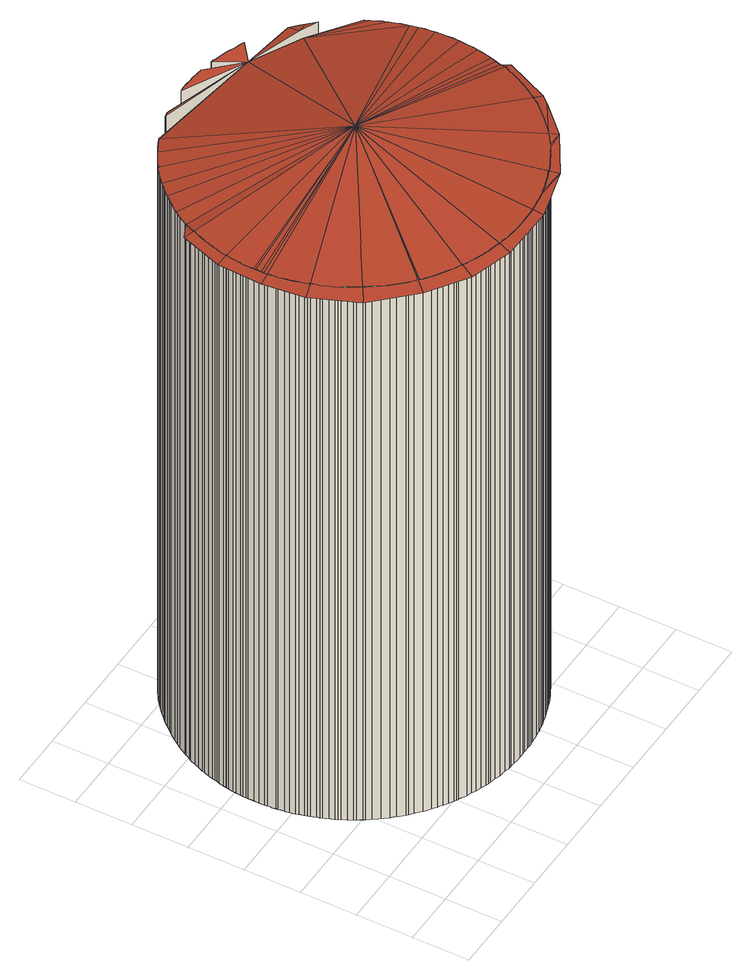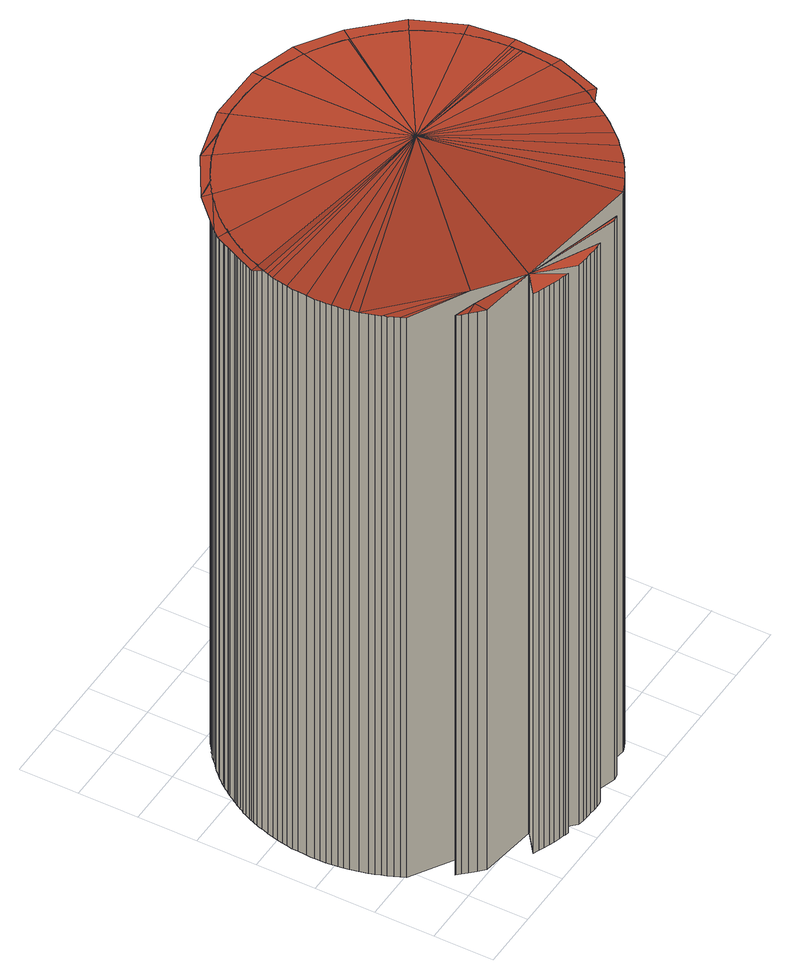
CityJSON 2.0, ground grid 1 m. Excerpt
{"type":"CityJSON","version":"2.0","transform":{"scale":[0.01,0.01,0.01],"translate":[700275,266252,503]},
"CityObjects":{
"building1":{"type":"Building","geometry":[{"type":"MultiSurface","lod":"3","boundaries":[[[0,1,2,3,4,5,6,7,8,9,10,11,12,13,14,15,16,17,18,19,20,21]],[[0,22,23,24,25,26,27,28,29,30,31,32,33,34,35,36,37,38,1]],[[0,21,39,40,41,42,43,44,45,46,47,48,49,50,51,52,53,54,55,56,57,58,59]],[[0,59,60,61,62,63,64,65,66,67,68,69,70,71,72,73,74,75,76,77,78,79]],[[0,79,80,81,82,83,84,85,86,87,88,89,90,91,92,93,94,95,96,97,98,99]],[[0,99,100,101,102,103,104,105,106,107,108,109,110,111,112,113,114,115,116,117,118]],[[119,120,0,118,121]],[[0,120,122]],[[123,124,0,125,126]],[[127,128,0,124,129]],[[130,131,0,128,132,133,134]],[[135,136,0,131,137]],[[0,136,138]],[[139,140,141,138,142]],[[141,0,138]],[[143,141,140,144,145,146]],[[141,143,147]],[[148,149,150]],[[151,150,152]],[[0,150,153]],[[141,150,0]],[[154,148,155,156]],[[149,148,154,157]],[[158,159,160,161,162,163,164,150,165,166]],[[167,168,169,170,171,172,173,174,150,175,176]],[[177,178,0,153,179]],[[180,0,178,181,182,183,184]],[[185,186,0,180,187,188]],[[189,190,0,186,191]],[[192,193,0,190,194,195,196]],[[197,198,0,193,199,200]],[[0,198,201,202,203,204,205]],[[0,205,206,207,208,209,210,211,212,213,214,215,216,217,218,219,220,221,222]],[[0,223,224]],[[0,224,225,226,227,228,229,230,231,232,233,234,235,236,237,238,239]],[[0,239,240,241,242,243,244,245,246,247,248,249,250,251,252,253,254,255,256,257]],[[0,257,258,259,260,261,262,263,264,265,266,267,268,269,270,271,272,273,274,275,276]],[[0,277,278,279,280,281,282,283,284,285,286,287,288,289,290,291,292,22]],[[293,79,72]],[[294,295,296,297,298,299,300,301,302,303,0,222,304]],[[0,305,306,307]],[[202,201,198,308,309,310]],[[203,202,310,311]],[[312,313,206,205,204,203,311,314]],[[315,208,207,206,313,316]],[[317,210,209,208,315,318]],[[211,210,317,319]],[[320,213,212,211,319,321]],[[322,215,214,213,320,323]],[[216,215,322,324]],[[217,216,324,325]],[[218,217,325,326]],[[327,220,219,218,326,328]],[[221,220,327,329]],[[222,221,329,330]],[[304,222,330,331]],[[332,295,294,304,331,333]],[[296,295,332,334]],[[335,298,297,296,334,336]],[[299,298,335,337]],[[300,299,337,338]],[[301,300,338,339]],[[340,303,302,301,339,341]],[[342,306,305,303,340,343]],[[344,223,307,306,342,345]],[[224,223,344,346]],[[347,348,227,226,225,224,346,349]],[[228,227,348,350]],[[351,230,229,228,350,352]],[[353,232,231,230,351,354]],[[355,234,233,232,353,356]],[[235,234,355,357]],[[358,237,236,235,357,359]],[[238,237,358,360]],[[239,238,360,361]],[[362,363,242,241,240,239,361,364]],[[243,242,363,365]],[[244,243,365,366]],[[367,246,245,244,366,368]],[[369,248,247,246,367,370]],[[249,248,369,371]],[[250,249,371,372]],[[373,252,251,250,372,374]],[[375,254,253,252,373,376]],[[255,254,375,377]],[[378,257,256,255,377,379]],[[380,258,257,378]],[[381,260,259,258,380,382]],[[383,384,263,262,261,260,381,385]],[[386,387,266,265,264,263,384,388]],[[389,268,267,266,387,390]],[[391,392,271,270,269,268,389,393]],[[272,271,392,394]],[[395,274,273,272,394,396]],[[397,398,399,278,277,276,275,274,395,400]],[[401,402,281,280,279,278,399,403]],[[404,283,282,281,402,405]],[[406,285,284,283,404,407]],[[408,287,286,285,406,409]],[[410,289,288,287,408,411]],[[290,289,410,412]],[[291,290,412,413]],[[414,415,416,24,23,22,292,291,413,417]],[[418,26,25,24,416,419]],[[420,28,27,26,418,421]],[[422,30,29,28,420,423]],[[424,32,31,30,422,425]],[[33,32,424,426]],[[34,33,426,427]],[[428,36,35,34,427,429]],[[430,431,1,38,37,36,428,432]],[[433,434,4,3,2,1,431,435]],[[436,6,5,4,434,437]],[[7,6,436,438]],[[439,9,8,7,438,440]],[[441,442,12,11,10,9,439,443]],[[444,14,13,12,442,445]],[[15,14,444,446]],[[447,17,16,15,446,448]],[[18,17,447,449]],[[19,18,449,450]],[[451,452,39,21,20,19,450,453]],[[454,455,42,41,40,39,452,456]],[[457,44,43,42,455,458]],[[459,46,45,44,457,460]],[[47,46,459,461]],[[49,47,461,462]],[[50,49,462,463]],[[464,52,51,50,463,465]],[[466,54,53,52,464,467]],[[468,56,55,54,466,469]],[[470,471,59,58,57,56,468,472]],[[473,474,62,61,60,59,471,475]],[[476,64,63,62,474,477]],[[478,66,65,64,476,479]],[[480,68,67,66,478,481]],[[69,68,480,482]],[[70,69,482,483]],[[484,485,74,73,71,70,483,486]],[[487,76,75,74,485,488]],[[489,490,79,78,77,76,487,491]],[[80,79,490,492]],[[493,82,81,80,492,494]],[[495,84,83,82,493,496]],[[497,86,85,84,495,498]],[[499,500,89,88,87,86,497,501]],[[90,89,500,502]],[[503,504,93,92,91,90,502,505]],[[95,93,504,506]],[[507,508,98,97,96,95,506,509]],[[99,98,508,510]],[[100,99,510,511]],[[512,513,104,103,102,100,511,514]],[[105,104,513,515]],[[106,105,515,516]],[[517,108,107,106,516,518]],[[519,110,109,108,517,520]],[[111,110,519,521]],[[522,113,112,111,521,523]],[[114,113,522,524]],[[115,114,524,525]],[[526,117,116,115,525,527]],[[528,529,119,121,118,117,526,530]],[[531,122,120,119,529,532]],[[125,122,531,533]],[[126,125,533,534]],[[123,126,534,535]],[[124,123,535,536]],[[129,124,536,537]],[[127,129,537,538]],[[128,127,538,539]],[[540,133,132,128,539,541]],[[134,133,540,542]],[[130,134,542,543]],[[131,130,543,544]],[[137,131,544,545]],[[135,137,545,546]],[[136,135,546,547]],[[138,136,547,548]],[[142,138,548,549]],[[139,142,549,550]],[[140,139,550,551]],[[552,145,144,140,551,553]],[[146,145,552,554]],[[143,146,554,555]],[[147,143,555,556]],[[557,150,141,147,556,558]],[[559,155,148,150,557,560]],[[156,155,559,561]],[[154,156,561,562]],[[157,154,562,563]],[[149,157,563,564]],[[150,149,564,557]],[[165,150,557,565]],[[166,165,565,566]],[[158,166,566,567]],[[159,158,567,568]],[[160,159,568,569]],[[161,160,569,570]],[[162,161,570,571]],[[163,162,571,572]],[[164,163,572,573]],[[150,164,573,557]],[[175,150,557,574]],[[176,175,574,575]],[[576,168,167,176,575,577]],[[578,170,169,168,576,579]],[[171,170,578,580]],[[172,171,580,581]],[[582,174,173,172,581,583]],[[150,174,582,557]],[[152,150,557,584]],[[151,152,584,585]],[[150,151,585,557]],[[153,150,557,586]],[[179,153,586,587]],[[177,179,587,588]],[[178,177,588,589]],[[181,178,589,590]],[[182,181,590,591]],[[592,184,183,182,591,593]],[[594,187,180,184,592,595]],[[188,187,594,596]],[[185,188,596,597]],[[186,185,597,598]],[[191,186,598,599]],[[189,191,599,600]],[[190,189,600,601]],[[194,190,601,602]],[[603,196,195,194,602,604]],[[192,196,603,605]],[[606,199,193,192,605,607]],[[200,199,606,608]],[[197,200,608,609]],[[198,197,609,308]],[[352,350,347]],[[417,412,410]],[[419,416,415]],[[423,420,421]],[[469,466,467]],[[527,525,522]],[[532,529,528]],[[585,584,557]],[[557,564,563,562,561,559,560]],[[557,573,572,571,570,569,568,567,566,565]],[[557,582,583,581,580,578,577,575,574]],[[579,576,577]],[[595,592,593]],[[605,603,604,602,601,600,599,598,597,596,594,595,591,590,589,588,587,586,557,558,556,555,554,552,553,551,550,549,548,547,546,545,544,543,542,540,541,539,538,537,536,535,534,533,531,532,530,526,522,523,521,520,517,518,515,513,512,514,511,510,507,509,506,503,505,502,499,501,497,498,495,496,493,494,490,489,491,487,488,485,484,483,482,481,479,477,474,473,475,472,468,469,464,465,463,462,459,458,455,454,453,450,447,448,446,445,442,441,443,439,440,436,437,434,433,435,430,432,428,429,427,424,425,422,423,418,419,414,410,411,408,409,407,405,402,403,399,398,397,395,396,394,391,393,389,387,386,384,383,382,380,379,377,376,373,374,372,371,370,367,368,365,363,364,360,358,359,355,356,353,351,347,349,344,345,342,343,339,337,335,336,332,333,327,328,325,324,322,320,321,319,317,318,315,316,313,314,311,309,308,609,608,606,607]],[[0,122,125]],[[147,150,141]],[[150,155,148]],[[610,21,20,19,18,17,16,15,14,13,12,11,10,9,8,7,6,5,4,3,2,1,611]],[[611,1,38,37,36,35,34,33,32,31,30,29,28,27,26,25,24,23,22,612]],[[610,48,47,46,45,44,43,42,41,40,39,21]],[[48,59,58,57,56,55,54,53,52,51,50,49]],[[48,72,71,70,69,68,67,66,65,64,63,62,61,60,59]],[[72,79,78,77,76,75,74,73]],[[293,613,98,97,96,95,94,93,92,91,90,89,88,87,86,85,84,83,82,81,80,79]],[[613,614,118,117,116,115,114,113,112,111,110,109,108,107,106,105,104,103,102,101,100,99]],[[118,614,120,119,121]],[[164,163,162]],[[170,169,168]],[[187,180,184]],[[615,205,204,203,202,201,198]],[[616,222,221,220,219,218,217,216,215,214,213,212,211,210,209,208,207,206,205,615]],[[303,302,301,300,299,298,297,296,295,294,304,222,616,617,224,223,0],[306,305,0,307]],[[618,239,238,237,236,235,234,233,232,231,230,229,228,227,226,225,224,617]],[[619,257,256,255,254,253,252,251,250,249,248,247,246,245,244,243,242,241,240,239,618]],[[620,276,275,274,273,272,271,270,269,268,267,266,265,264,263,262,261,260,259,258,257,619]],[[276,620,612,22,292,291,290,289,288,287,286,285,284,283,282,281,280,279,278,277,0]],[[99,98,613]]],"semantics":{"surfaces":[{"type":"RoofSurface","Flaeche":1.4,"Neigung":12.64,"Ausrichtung":-178.78},{"type":"RoofSurface","Flaeche":1.12,"Neigung":12.53,"Ausrichtung":-163.25},{"type":"RoofSurface","Flaeche":1.37,"Neigung":12.64,"Ausrichtung":164.78},{"type":"RoofSurface","Flaeche":1.29,"Neigung":12.58,"Ausrichtung":148.47},{"type":"RoofSurface","Flaeche":1.31,"Neigung":12.39,"Ausrichtung":130.7},{"type":"RoofSurface","Flaeche":1.28,"Neigung":12.46,"Ausrichtung":114.26},{"type":"RoofSurface","Flaeche":0.195,"Neigung":17.17,"Ausrichtung":63.59},{"type":"RoofSurface","Flaeche":0.15,"Neigung":12.85,"Ausrichtung":107.1},{"type":"RoofSurface","Flaeche":0.449,"Neigung":12.83,"Ausrichtung":102.86},{"type":"RoofSurface","Flaeche":0.524,"Neigung":12.8,"Ausrichtung":97.28},{"type":"RoofSurface","Flaeche":0.676,"Neigung":12.75,"Ausrichtung":88.19},{"type":"RoofSurface","Flaeche":0.453,"Neigung":12.73,"Ausrichtung":83.39},{"type":"RoofSurface","Flaeche":0.227,"Neigung":12.71,"Ausrichtung":77.43},{"type":"RoofSurface","Flaeche":0.123,"Neigung":6.16,"Ausrichtung":74.89},{"type":"RoofSurface","Flaeche":2.34,"Neigung":13.18,"Ausrichtung":59.41},{"type":"RoofSurface","Flaeche":0.0876,"Neigung":7.82,"Ausrichtung":67.19},{"type":"RoofSurface","Flaeche":0.0263,"Neigung":8.69,"Ausrichtung":63.7},{"type":"RoofSurface","Flaeche":0.104,"Neigung":9.61,"Ausrichtung":8.56},{"type":"RoofSurface","Flaeche":0.0404,"Neigung":0},{"type":"RoofSurface","Flaeche":3.02,"Neigung":14.82,"Ausrichtung":7.96},{"type":"RoofSurface","Flaeche":1.36,"Neigung":14.58,"Ausrichtung":12.61},{"type":"RoofSurface","Flaeche":0.0162,"Neigung":11.6,"Ausrichtung":48.42},{"type":"RoofSurface","Flaeche":0.0229,"Neigung":12.56,"Ausrichtung":43.87},{"type":"RoofSurface","Flaeche":0.128,"Neigung":0},{"type":"RoofSurface","Flaeche":0.147,"Neigung":0},{"type":"RoofSurface","Flaeche":0.446,"Neigung":12.92,"Ausrichtung":-24.69},{"type":"RoofSurface","Flaeche":0.518,"Neigung":12.98,"Ausrichtung":-33.69},{"type":"RoofSurface","Flaeche":0.59,"Neigung":13.02,"Ausrichtung":-38.16},{"type":"RoofSurface","Flaeche":0.439,"Neigung":13.05,"Ausrichtung":-43.71},{"type":"RoofSurface","Flaeche":0.586,"Neigung":13.11,"Ausrichtung":-50.96},{"type":"RoofSurface","Flaeche":0.511,"Neigung":13.15,"Ausrichtung":-56.98},{"type":"RoofSurface","Flaeche":0.353,"Neigung":15.79,"Ausrichtung":-25.68},{"type":"RoofSurface","Flaeche":1.13,"Neigung":12.55,"Ausrichtung":-70.51},{"type":"RoofSurface","Flaeche":0.0782,"Neigung":12.59,"Ausrichtung":-87.47},{"type":"RoofSurface","Flaeche":1.05,"Neigung":12.55,"Ausrichtung":-96.16},{"type":"RoofSurface","Flaeche":1.21,"Neigung":12.43,"Ausrichtung":-112.74},{"type":"RoofSurface","Flaeche":1.31,"Neigung":12.49,"Ausrichtung":-133.69},{"type":"RoofSurface","Flaeche":1.09,"Neigung":12.51,"Ausrichtung":-146.25},{"type":"RoofSurface","Flaeche":0.0578,"Neigung":12.48,"Ausrichtung":134.94},{"type":"RoofSurface","Flaeche":0.759,"Neigung":12.58,"Ausrichtung":-87.19},{"type":"RoofSurface","Flaeche":0.143,"Neigung":12.59,"Ausrichtung":-87.47},{"type":"WallSurface"},{"type":"GroundSurface"},{"type":"RoofSurface","Flaeche":0.15,"Neigung":12.84,"Ausrichtung":104.62},{"type":"RoofSurface","Flaeche":0.0847,"Neigung":89.67,"Ausrichtung":31.93},{"type":"RoofSurface","Flaeche":0.0245,"Neigung":89.33,"Ausrichtung":-159.92},{"type":"RoofSurface","Flaeche":0.18,"Neigung":12.64,"Ausrichtung":-178.78},{"type":"RoofSurface","Flaeche":0.18,"Neigung":12.53,"Ausrichtung":-163.25},{"type":"RoofSurface","Flaeche":0.11,"Neigung":12.64,"Ausrichtung":164.78},{"type":"RoofSurface","Flaeche":0.0382,"Neigung":12.64,"Ausrichtung":164.78},{"type":"RoofSurface","Flaeche":0.106,"Neigung":12.58,"Ausrichtung":148.47},{"type":"RoofSurface","Flaeche":0.0203,"Neigung":12.58,"Ausrichtung":148.47},{"type":"RoofSurface","Flaeche":0.0748,"Neigung":12.48,"Ausrichtung":134.94},{"type":"RoofSurface","Flaeche":0.107,"Neigung":12.46,"Ausrichtung":114.26},{"type":"RoofSurface","Flaeche":0.00762,"Neigung":17.17,"Ausrichtung":63.59},{"type":"RoofSurface","Flaeche":2.3e-05,"Neigung":0},{"type":"RoofSurface","Flaeche":2e-06,"Neigung":0},{"type":"RoofSurface","Flaeche":2e-05,"Neigung":12.99,"Ausrichtung":-35.19},{"type":"RoofSurface","Flaeche":0.0209,"Neigung":15.79,"Ausrichtung":-25.68},{"type":"RoofSurface","Flaeche":0.14,"Neigung":12.55,"Ausrichtung":-70.51},{"type":"RoofSurface","Flaeche":0.294,"Neigung":12.59,"Ausrichtung":-87.47},{"type":"RoofSurface","Flaeche":0.163,"Neigung":12.55,"Ausrichtung":-96.16},{"type":"RoofSurface","Flaeche":0.227,"Neigung":12.43,"Ausrichtung":-112.74},{"type":"RoofSurface","Flaeche":0.237,"Neigung":12.49,"Ausrichtung":-133.69},{"type":"RoofSurface","Flaeche":0.24,"Neigung":12.51,"Ausrichtung":-146.25},{"type":"RoofSurface","Flaeche":0.000617,"Neigung":12.36,"Ausrichtung":129.78}],"values":[0,1,2,3,4,5,6,7,8,9,10,11,12,13,14,15,16,17,18,19,20,21,22,23,24,25,26,27,28,29,30,31,32,33,34,35,36,37,38,39,40,41,41,41,41,41,41,41,41,41,41,41,41,41,41,41,41,41,41,41,41,41,41,41,41,41,41,41,41,41,41,41,41,41,41,41,41,41,41,41,41,41,41,41,41,41,41,41,41,41,41,41,41,41,41,41,41,41,41,41,41,41,41,41,41,41,41,41,41,41,41,41,41,41,41,41,41,41,41,41,41,41,41,41,41,41,41,41,41,41,41,41,41,41,41,41,41,41,41,41,41,41,41,41,41,41,41,41,41,41,41,41,41,41,41,41,41,41,41,41,41,41,41,41,41,41,41,41,41,41,41,41,41,41,41,41,41,41,41,41,41,41,41,41,41,41,41,41,41,41,41,41,41,41,41,41,41,41,41,41,41,41,41,41,41,41,41,41,41,41,41,41,41,41,41,41,41,41,41,41,41,41,41,41,41,41,41,41,41,41,41,41,41,41,41,42,42,42,42,42,42,42,42,42,42,42,42,42,42,43,44,45,46,47,48,49,50,51,52,53,54,55,56,57,58,59,60,61,62,63,64,65]}}]}
},
"vertices":[
[336,357,1266],[281,68,1201],[284,67,1201],[289,67,1201],[294,66,1200],[298,65,1200],[303,64,1200],[308,64,1200],[313,63,1200],[317,63,1200],[322,62,1200],[327,62,1200],[332,62,1200],[336,62,1200],[341,62,1200],[346,62,1200],[351,62,1200],[355,62,1200],[360,62,1200],[365,62,1200],[369,63,1200],[373,63,1200],[210,93,1202],[213,91,1201],[217,89,1201],[221,88,1201],[226,86,1201],[230,84,1201],[234,82,1201],[239,80,1201],[243,79,1201],[248,77,1201],[252,76,1201],[257,74,1201],[261,73,1201],[266,72,1201],[271,71,1201],[275,70,1201],[280,68,1201],[374,63,1200],[379,64,1200],[384,64,1200],[388,65,1200],[393,66,1200],[398,66,1200],[402,67,1199],[407,68,1199],[412,69,1199],[467,69,1196],[416,70,1199],[421,72,1199],[425,73,1199],[430,74,1199],[434,76,1199],[439,77,1199],[444,79,1199],[448,80,1200],[452,82,1200],[457,84,1200],[460,85,1200],[461,85,1200],[466,87,1200],[470,89,1199],[474,91,1199],[478,93,1199],[483,96,1199],[487,98,1199],[491,100,1199],[495,102,1199],[499,105,1199],[503,107,1199],[507,110,1199],[542,115,1196],[511,112,1199],[515,115,1199],[519,118,1199],[523,121,1199],[527,123,1199],[530,126,1199],[532,127,1200],[534,129,1199],[538,132,1199],[541,135,1199],[545,139,1199],[548,142,1199],[552,145,1199],[555,148,1199],[559,152,1199],[562,155,1199],[565,158,1199],[569,162,1199],[572,166,1199],[575,169,1199],[578,173,1199],[579,174,1199],[581,176,1199],[584,180,1200],[586,184,1200],[589,188,1200],[590,188,1200],[592,192,1200],[592,192,1199],[595,196,1199],[597,200,1199],[600,204,1199],[602,208,1199],[605,212,1199],[607,216,1199],[609,220,1199],[611,224,1199],[614,228,1198],[616,233,1198],[618,237,1198],[620,241,1198],[622,246,1198],[623,250,1198],[625,254,1199],[627,259,1199],[628,261,1199],[630,268,1197],[631,272,1196],[629,263,1198],[634,281,1196],[641,309,1196],[642,318,1196],[637,291,1196],[639,300,1196],[644,337,1196],[645,352,1196],[644,328,1196],[645,385,1196],[644,394,1196],[646,361,1196],[646,366,1196],[645,375,1196],[642,413,1196],[640,422,1196],[643,404,1196],[637,436,1196],[630,459,1196],[627,468,1196],[523,558,1204],[633,450,1196],[616,494,1196],[625,472,1196],[624,477,1196],[620,485,1196],[612,503,1196],[538,574,1199],[538,595,1196],[441,609,1196],[271,657,1196],[280,659,1196],[222,640,1196],[559,575,1196],[572,561,1196],[566,568,1196],[549,585,1196],[457,643,1196],[448,647,1196],[440,650,1196],[430,653,1196],[421,655,1196],[417,657,1196],[412,658,1196],[475,636,1196],[466,640,1196],[375,664,1196],[370,665,1196],[365,665,1196],[360,665,1196],[351,666,1196],[342,666,1196],[337,666,1196],[332,665,1196],[389,662,1196],[379,664,1196],[205,632,1196],[196,627,1196],[213,636,1196],[168,609,1196],[188,622,1196],[180,617,1196],[176,615,1196],[172,612,1196],[146,592,1196],[139,585,1196],[164,607,1196],[153,598,1196],[125,572,1196],[119,565,1196],[132,579,1196],[98,539,1196],[95,535,1196],[113,558,1196],[110,554,1196],[107,551,1196],[80,511,1196],[78,507,1196],[93,532,1196],[88,524,1196],[76,503,1197],[74,499,1198],[71,495,1198],[69,490,1199],[68,487,1200],[68,486,1200],[66,482,1200],[64,477,1200],[62,473,1200],[60,468,1200],[59,464,1200],[57,459,1200],[56,455,1200],[54,450,1200],[53,446,1200],[52,441,1200],[51,437,1200],[49,432,1200],[48,427,1200],[47,423,1200],[47,418,1200],[46,416,1201],[42,347,1200],[42,342,1200],[43,338,1200],[43,333,1200],[44,328,1200],[44,324,1200],[45,319,1200],[46,314,1200],[46,310,1201],[47,305,1201],[48,300,1201],[49,296,1201],[51,291,1201],[52,286,1201],[53,282,1201],[54,277,1201],[55,273,1202],[56,273,1202],[57,268,1202],[59,264,1201],[60,259,1201],[62,255,1201],[64,250,1201],[66,246,1201],[67,242,1201],[69,237,1201],[71,233,1201],[73,229,1201],[76,225,1202],[78,220,1202],[80,216,1202],[82,212,1202],[85,208,1202],[87,204,1202],[90,200,1202],[92,196,1202],[95,192,1202],[98,188,1202],[101,184,1202],[103,181,1202],[106,177,1201],[109,173,1201],[112,170,1201],[115,166,1201],[119,162,1201],[122,159,1201],[125,155,1201],[128,152,1201],[132,148,1201],[135,145,1201],[139,142,1201],[142,139,1201],[146,136,1201],[147,135,1201],[149,133,1201],[153,129,1201],[156,127,1201],[160,124,1201],[164,121,1201],[168,118,1201],[172,115,1201],[176,113,1201],[180,110,1201],[184,108,1201],[188,105,1201],[192,103,1201],[196,100,1201],[200,98,1201],[204,96,1201],[208,94,1201],[592,165,1196],[45,409,1200],[44,404,1200],[44,399,1200],[43,395,1200],[43,390,1200],[42,385,1200],[42,380,1200],[42,376,1200],[42,371,1200],[42,366,1200],[46,413,1200],[42,361,1200],[42,357,1200],[42,352,1200],[78,507,76],[76,503,76],[74,499,76],[71,495,76],[68,487,76],[68,486,76],[69,490,76],[64,477,76],[66,482,76],[60,468,76],[62,473,76],[59,464,76],[56,455,76],[57,459,76],[53,446,76],[54,450,76],[52,441,76],[51,437,76],[49,432,76],[47,423,76],[48,427,76],[47,418,76],[46,416,76],[46,413,76],[44,404,76],[45,409,76],[44,399,76],[43,390,76],[43,395,76],[42,385,76],[42,380,76],[42,376,76],[42,366,76],[42,371,76],[42,357,76],[42,361,76],[42,347,76],[42,352,76],[42,342,76],[43,333,76],[44,328,76],[43,338,76],[44,324,76],[46,314,76],[45,319,76],[47,305,76],[46,310,76],[49,296,76],[48,300,76],[51,291,76],[53,282,76],[52,286,76],[54,277,76],[55,273,76],[57,268,76],[59,264,76],[56,273,76],[60,259,76],[62,255,76],[66,246,76],[64,250,76],[69,237,76],[67,242,76],[71,233,76],[73,229,76],[78,220,76],[76,225,76],[82,212,76],[80,216,76],[85,208,76],[90,200,76],[87,204,76],[92,196,76],[98,188,76],[95,192,76],[103,181,76],[106,177,76],[101,184,76],[112,170,76],[115,166,76],[109,173,76],[122,159,76],[119,162,76],[128,152,76],[132,148,76],[125,155,76],[135,145,76],[142,139,76],[139,142,76],[147,135,76],[149,133,76],[153,129,76],[146,136,76],[160,124,76],[164,121,76],[156,127,76],[172,115,76],[168,118,76],[180,110,76],[176,113,76],[188,105,76],[184,108,76],[196,100,76],[192,103,76],[200,98,76],[204,96,76],[210,93,76],[213,91,76],[217,89,76],[208,94,76],[226,86,76],[221,88,76],[234,82,76],[230,84,76],[243,79,76],[239,80,76],[252,76,76],[248,77,76],[257,74,76],[261,73,76],[271,71,76],[266,72,76],[280,68,76],[281,68,76],[275,70,76],[289,67,76],[294,66,76],[284,67,76],[303,64,76],[298,65,76],[308,64,76],[317,63,76],[313,63,76],[327,62,76],[332,62,76],[322,62,76],[341,62,76],[336,62,76],[346,62,76],[355,62,76],[351,62,76],[360,62,76],[365,62,76],[373,63,76],[374,63,76],[369,63,76],[384,64,76],[388,65,76],[379,64,76],[398,66,76],[393,66,76],[407,68,76],[402,67,76],[412,69,76],[416,70,76],[421,72,76],[430,74,76],[425,73,76],[439,77,76],[434,76,76],[448,80,76],[444,79,76],[457,84,76],[460,85,76],[452,82,76],[466,87,76],[470,89,76],[461,85,76],[478,93,76],[474,91,76],[487,98,76],[483,96,76],[495,102,76],[491,100,76],[499,105,76],[503,107,76],[511,112,76],[515,115,76],[507,110,76],[523,121,76],[519,118,76],[530,126,76],[532,127,76],[527,123,76],[534,129,76],[541,135,76],[538,132,76],[548,142,76],[545,139,76],[555,148,76],[552,145,76],[562,155,76],[565,158,76],[559,152,76],[569,162,76],[575,169,76],[578,173,76],[572,166,76],[581,176,76],[586,184,76],[589,188,76],[584,180,76],[590,188,76],[592,192,76],[597,200,76],[600,204,76],[595,196,76],[602,208,76],[605,212,76],[609,220,76],[607,216,76],[614,228,76],[611,224,76],[616,233,76],[620,241,76],[618,237,76],[622,246,76],[623,250,76],[627,259,76],[625,254,76],[629,263,76],[630,268,76],[628,261,76],[634,281,76],[631,272,76],[637,291,76],[639,300,76],[641,309,76],[642,318,76],[644,328,76],[644,337,76],[645,352,76],[646,366,76],[646,361,76],[645,375,76],[645,385,76],[644,394,76],[643,404,76],[642,413,76],[640,422,76],[637,436,76],[633,450,76],[630,459,76],[627,468,76],[624,477,76],[625,472,76],[620,485,76],[616,494,76],[612,503,76],[441,609,76],[523,558,76],[572,561,76],[538,574,76],[566,568,76],[559,575,76],[549,585,76],[538,595,76],[475,636,76],[466,640,76],[457,643,76],[448,647,76],[440,650,76],[430,653,76],[421,655,76],[417,657,76],[412,658,76],[389,662,76],[379,664,76],[370,665,76],[375,664,76],[360,665,76],[365,665,76],[351,666,76],[342,666,76],[332,665,76],[337,666,76],[280,659,76],[271,657,76],[222,640,76],[213,636,76],[205,632,76],[196,627,76],[188,622,76],[180,617,76],[172,612,76],[176,615,76],[164,607,76],[168,609,76],[153,598,76],[146,592,76],[139,585,76],[132,579,76],[125,572,76],[119,565,76],[113,558,76],[107,551,76],[110,554,76],[98,539,76],[93,532,76],[95,535,76],[88,524,76],[80,511,76],[375,44,1196],[276,46,1196],[199,69,1196],[604,179,1196],[639,257,1196],[52,495,1196],[26,420,1196],[22,341,1196],[30,266,1196],[64,184,1196],[130,115,1196]
]}
